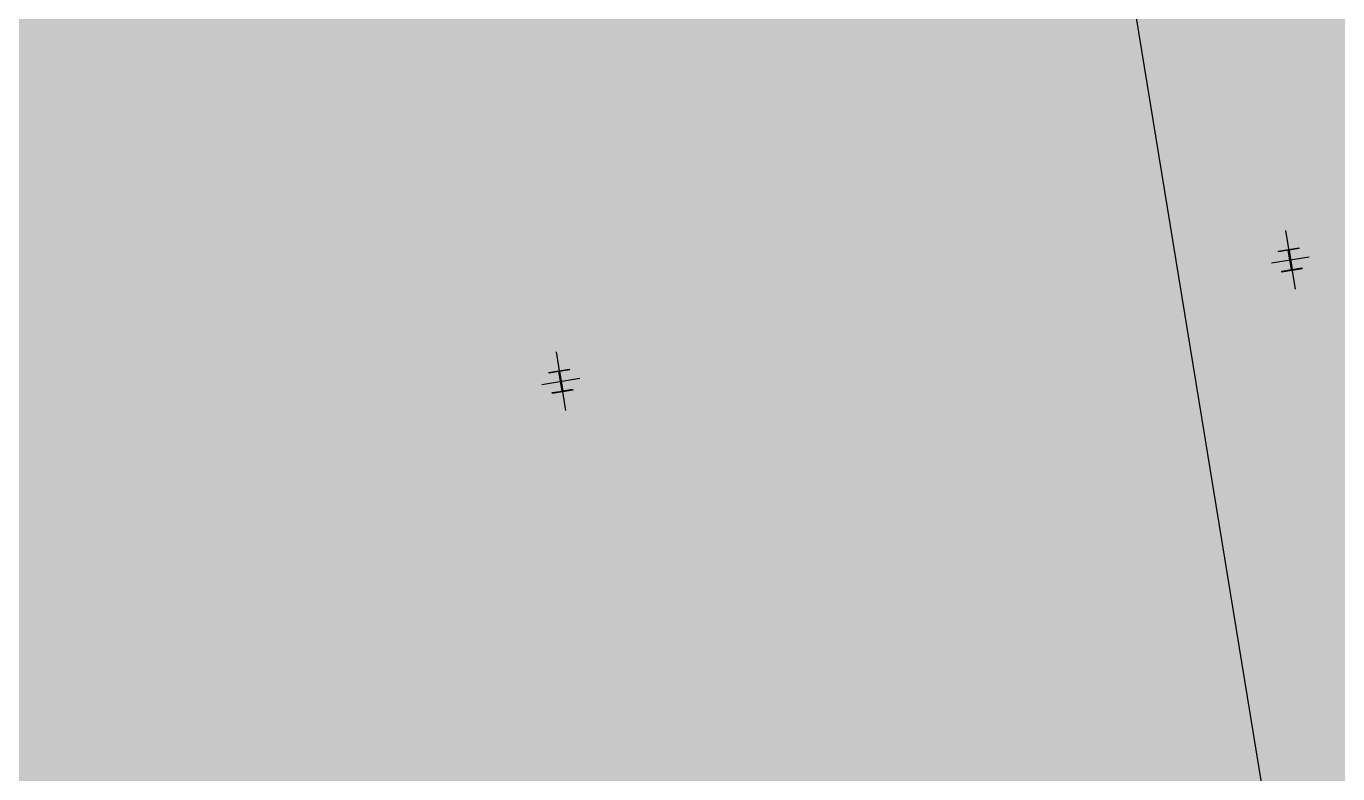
# Model space of a CAD drawing. Header units: metres. Extents: x 2 to 659295185, y -28 to 1124222152.
# Drawn here: x 655526.55 to 655542.54, y 1126668.45 to 1126677.56 of the extents above; entities that cross this region are included whole.
import ezdxf

# ---------------------------------------------------------------- set-up
doc = ezdxf.new("R2010")
doc.units = ezdxf.units.M
doc.header["$MEASUREMENT"] = 0
doc.linetypes.add('CONTINUA', pattern=[0])
doc.linetypes.add('DASHDOT', pattern=[1, 0.5, -0.25, 0, -0.25])
doc.layers.add('A-PARED', color=2, linetype='CONTINUA')
doc.layers.add('TERRENO DE TABACALERA', color=50, linetype='CONTINUOUS')
doc.layers.add('LOCALES ASIGNADOS', color=41, linetype='DASHDOT', lineweight=0)

# ---------------------------------------------------------------- blocks, each defined once
blk = doc.blocks.new('Columna')
at = {"layer": 'A-PARED', "color": 0, "linetype": 'DASHDOT', "ltscale": 1.5}
blk.add_line((492.48, -544.392), (492.48, -543.668), dxfattribs=at)
at = {"layer": 'A-PARED', "color": 0, "linetype": 'DASHDOT'}
blk.add_line((492.713, -544.03), (492.246, -544.03), dxfattribs=at)
at = {"layer": 'A-PARED', "color": 6, "ltscale": 0.01}
blk.add_lwpolyline([(492.605, -544.16), (492.355, -544.16), (492.355, -544.15), (492.475, -544.15), (492.475, -543.91), (492.355, -543.91), (492.355, -543.9), (492.605, -543.9), (492.605, -543.91), (492.485, -543.91), (492.485, -544.15), (492.605, -544.15)], close=True, dxfattribs=at)

msp = doc.modelspace()

# ---------------------------------------------------------------- hatches: boundary and pattern name
at = {"layer": 'LOCALES ASIGNADOS'}
msp.add_hatch(color=256, dxfattribs=at).paths.add_polyline_path([(655552.0475, 1126766.2036), (655481.9173, 1126797.9895), (655477.5131, 1126790.9099), (655473.5315, 1126784.2823), (655468.8767, 1126776.1437), (655463.5388, 1126766.3475), (655461.3917, 1126762.2727), (655460.3726, 1126760.2599), (655457.5102, 1126754.5906), (655453.7975, 1126746.8941), (655450.9417, 1126740.6836), (655446.1355, 1126729.7442), (655441.9098, 1126719.3699), (655440.9385, 1126716.7924), (655462.8638, 1126708.3455), (655463.9885, 1126701.2842), (655471.536, 1126655.2372), (655553.5835, 1126668.8883), (655553.0078, 1126672.4046), (655567.0451, 1126674.7032)])

# ---------------------------------------------------------------- linework, layer by layer
at = {"layer": 'TERRENO DE TABACALERA', "lineweight": -3}
msp.add_line((655506, 1126886), (655577, 1126452), dxfattribs=at)
msp.add_lwpolyline([(655506, 1126886), (655577, 1126452), (655577, 1126452), (655590, 1126449), (656087, 1126341), (656087, 1126341), (656113, 1126403), (656125, 1126444), (656126, 1126472), (656121, 1126555), (656125, 1126569), (656147, 1126631), (656203, 1126760), (656210, 1126776)], dxfattribs=at)

# ---------------------------------------------------------------- block references
at = {"layer": 'A-PARED', "color": 5, "lineweight": 5, "ltscale": 0.01, "rotation": 189.308592857049}
for p in [(656115.955, 1126217.5097), (656107.0617, 1126216.0305)]:
    msp.add_blockref('Columna', p, dxfattribs=at)

doc.saveas('drawing.dxf')
